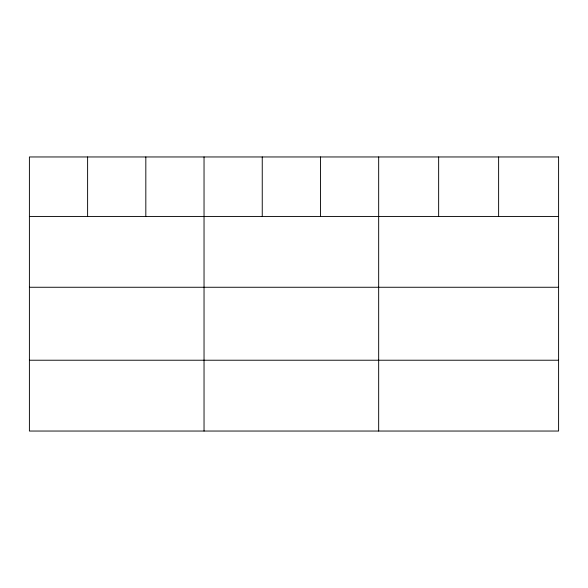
<?xml version="1.0" encoding="UTF-8"?>
<svg xmlns="http://www.w3.org/2000/svg" width="588" height="588" viewBox="0 0 588 588"><rect width="100%" height="100%" fill="white"/><g stroke="black" fill="none" stroke-linecap="round" stroke-linejoin="round"><path stroke-width="0.88" d="M29.4 216.435L558.6 216.435M29.4 287.26L558.6 287.26M29.4 360.224L558.6 360.224M498.624 156.959L498.624 216.435M438.648 156.959L438.648 216.435M378.672 156.959L378.672 431.041M320.46 156.959L320.46 216.435M262.248 156.959L262.248 216.435M204.036 156.959L204.036 431.041M145.824 156.959L145.824 216.435M87.612 156.959L87.612 216.435M558.6 156.959L29.4 156.959L29.4 431.041L558.6 431.041L558.6 156.959"/></g></svg>
